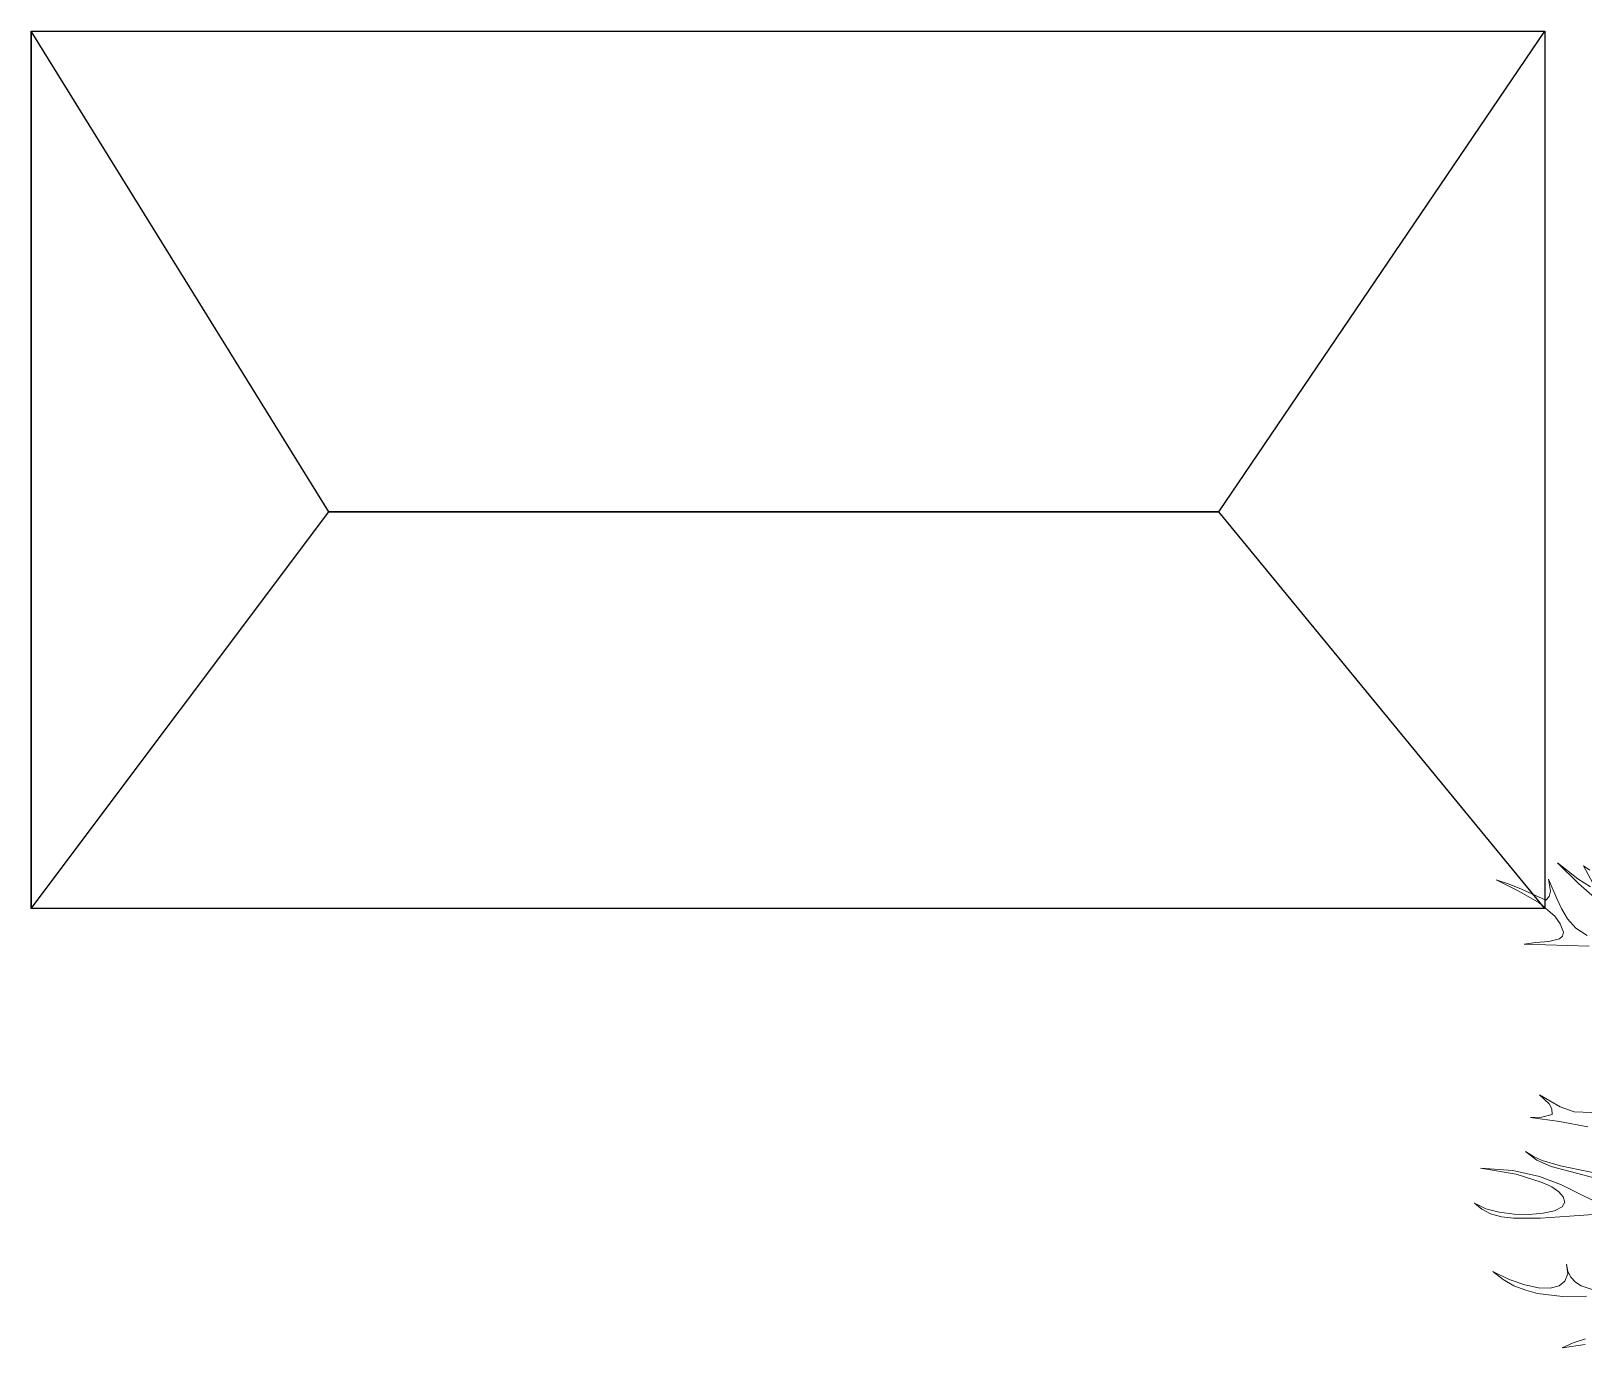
# Model space of a CAD drawing. Header units: inches. Extents: x -885 to 26362, y -28010 to 990.
# Drawn here: x 4282.743 to 4285.021, y -2361.279 to -2359.348 of the extents above; entities that cross this region are included whole.
import ezdxf

# ---------------------------------------------------------------- set-up
doc = ezdxf.new("R2010")
doc.units = ezdxf.units.IN
doc.header["$MEASUREMENT"] = 0
doc.layers.add('Text', color=7, linetype='Continuous')
doc.layers.add('TREE', color=3, linetype='Continuous', lineweight=15)

# ---------------------------------------------------------------- blocks, each defined once
blk = doc.blocks.new('tree2')
at = {"layer": 'TREE'}
for points in [[(5206.4692, 5948.0324), (5206.4618, 5948.0376), (5206.4726, 5948.0176)], [(5206.4698, 5948.0136), (5206.4556, 5948.0225), (5206.4322, 5948.0407), (5206.4562, 5948.0173), (5206.4836, 5947.9933)], [(5206.4661, 5947.9582), (5206.4532, 5947.9665), (5206.4436, 5947.977), (5206.4368, 5947.9887), (5206.4316, 5948.0004), (5206.4221, 5948.0222), (5206.4242, 5948.0084), (5206.423, 5948.0025), (5206.419, 5947.9985), (5206.3913, 5948.0108), (5206.3774, 5948.0167), (5206.3626, 5948.0213), (5206.3882, 5948.0087), (5206.4113, 5947.9954), (5206.4291, 5947.98), (5206.4353, 5947.9714), (5206.4393, 5947.9619), (5206.4378, 5947.9573), (5206.4344, 5947.9542), (5206.4224, 5947.9514), (5206.4076, 5947.9502), (5206.3943, 5947.9483), (5206.4682, 5947.9459)], [(5206.4713, 5947.7568), (5206.4513, 5947.7577), (5206.4353, 5947.7633), (5206.4119, 5947.7768), (5206.4227, 5947.7667), (5206.4258, 5947.7608), (5206.4261, 5947.7543), (5206.4144, 5947.7516), (5206.4014, 5947.7509), (5206.4344, 5947.7466), (5206.467, 5947.7405)], [(5206.4636, 5947.4929), (5206.4375, 5947.4889), (5206.4501, 5947.4947), (5206.4642, 5947.4991)], [(5206.4652, 5947.5477), (5206.4378, 5947.5474), (5206.4097, 5947.5508), (5206.3962, 5947.5545), (5206.3826, 5947.5597), (5206.3703, 5947.5668), (5206.3586, 5947.576), (5206.3774, 5947.5668), (5206.395, 5947.5606), (5206.4107, 5947.5573), (5206.4239, 5947.5569), (5206.4341, 5947.5594), (5206.4408, 5947.5649), (5206.4439, 5947.5733), (5206.4424, 5947.5843), (5206.4439, 5947.576), (5206.4476, 5947.5693), (5206.4529, 5947.5637), (5206.4593, 5947.5594), (5206.475, 5947.5542)], [(5206.4787, 5947.641), (5206.4461, 5947.6389), (5206.4131, 5947.6364), (5206.3823, 5947.6367), (5206.3685, 5947.6382), (5206.3562, 5947.6416), (5206.346, 5947.6466), (5206.338, 5947.6536), (5206.3506, 5947.6472), (5206.366, 5947.6432), (5206.383, 5947.641), (5206.4002, 5947.6407), (5206.4159, 5947.6422), (5206.4288, 5947.645), (5206.4375, 5947.6493), (5206.4408, 5947.6546), (5206.4387, 5947.6607), (5206.4338, 5947.6666), (5206.4258, 5947.6721), (5206.415, 5947.6773), (5206.3851, 5947.6866), (5206.3445, 5947.6934), (5206.3814, 5947.6909), (5206.4119, 5947.6838), (5206.4368, 5947.6743), (5206.4572, 5947.6644), (5206.4735, 5947.6564)], [(5206.4781, 5947.6813), (5206.4612, 5947.6857), (5206.4251, 5947.6952), (5206.4088, 5947.7026), (5206.3959, 5947.7125), (5206.4048, 5947.7066), (5206.4147, 5947.7023), (5206.4359, 5947.6961), (5206.4797, 5947.6869)]]:
    blk.add_lwpolyline(points, dxfattribs=at)

msp = doc.modelspace()

# ---------------------------------------------------------------- linework, layer by layer
at = {"layer": 'Text'}
msp.add_lwpolyline([(4282.743012, -2359.347962), (4284.96303, -2359.347962), (4284.96303, -2360.634407), (4282.743012, -2360.634407)], close=True, dxfattribs=at)
msp.add_lwpolyline([(4284.485305, -2360.053003), (4284.96303, -2359.347962), (4284.96303, -2360.634407), (4284.485305, -2360.053003), (4283.179709, -2360.053003), (4282.743012, -2359.347962), (4282.743012, -2360.634407), (4283.179709, -2360.053003)], dxfattribs=at)
at = {"layer": 'Text', "color": 6}
msp.add_lwpolyline([(4283.179709, -2360.053003), (4284.485305, -2360.053003)], dxfattribs=at)

# ---------------------------------------------------------------- block references
at = {"layer": 'TREE', "color": 3, "xscale": 1.288602291024512, "yscale": 1.288602291008523, "zscale": 1.288602291016571}
msp.add_blockref('tree2', (-2424.038822, -10025.226479), dxfattribs=at)

doc.saveas('drawing.dxf')
